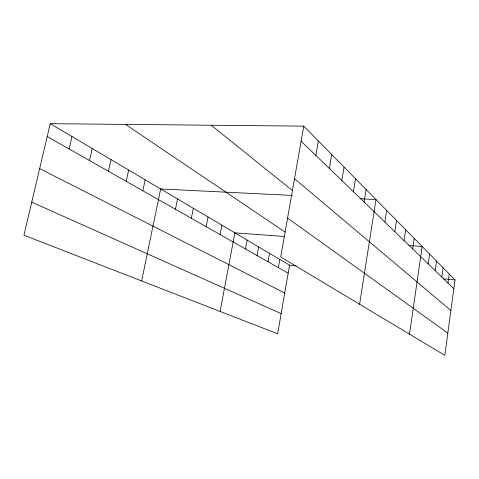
<?xml version="1.0" encoding="UTF-8"?>
<svg xmlns="http://www.w3.org/2000/svg" width="479" height="479" viewBox="0 0 479 479"><rect width="100%" height="100%" fill="white"/><g stroke="black" fill="none" stroke-linecap="round" stroke-linejoin="round"><path stroke-width="0.72" d="M448.015 283.047L449.254 274.012M303.758 126.139L455.05 279.91L444.811 355.334L280.718 256.966L303.758 126.139L50.241 123.666L23.95 235.225L277.64 333.803L289.561 265.192L50.241 123.666M441.812 277.054L443.099 267.761M435.213 270.689L436.561 261.115M428.19 263.905L429.597 254.038M409.515 334.174L422.161 246.481L409.042 245.529M412.67 248.918L414.215 238.398M404.072 240.614L405.689 229.74M394.828 231.686L396.528 220.424M384.865 222.064L386.655 210.395M359.603 304.255L375.985 199.545L360.567 198.791M364.118 202.036L366.112 189.51M353.4 191.684L355.502 178.727M341.85 180.535L344.066 167.105M329.366 168.476L331.713 154.549M315.835 155.406L318.319 140.94M278.359 267.629L279.808 259.426M268.006 261.756L269.509 253.331M257.055 255.541L258.624 246.895M245.458 248.966L247.098 240.081M220.13 311.458L234.872 232.848L284.448 236.458M220.089 234.584L221.885 225.166M206.174 226.693L208.054 216.993M191.325 218.274L193.306 208.269M175.458 209.275L177.547 198.947M141.646 280.963L160.657 188.96L292.28 195.432M142.85 190.786L145.161 179.799M126.222 181.355L128.659 170.039M108.476 171.29L111.038 159.621M89.483 160.525L92.19 148.472M69.114 148.969L71.976 136.515M289.561 265.192L296.136 265.779M443.368 278.868L455.05 279.91M31.74 202.162L281.149 313.619M39.649 168.62L284.73 293.01M47.205 136.551L288.172 273.192M125.486 124.396L285.125 232.105M287.568 218.071L447.829 333.121M211.233 125.235L292.561 190.66M294.501 178.715L450.901 310.464M301.105 141.191L453.858 288.687"/></g></svg>
